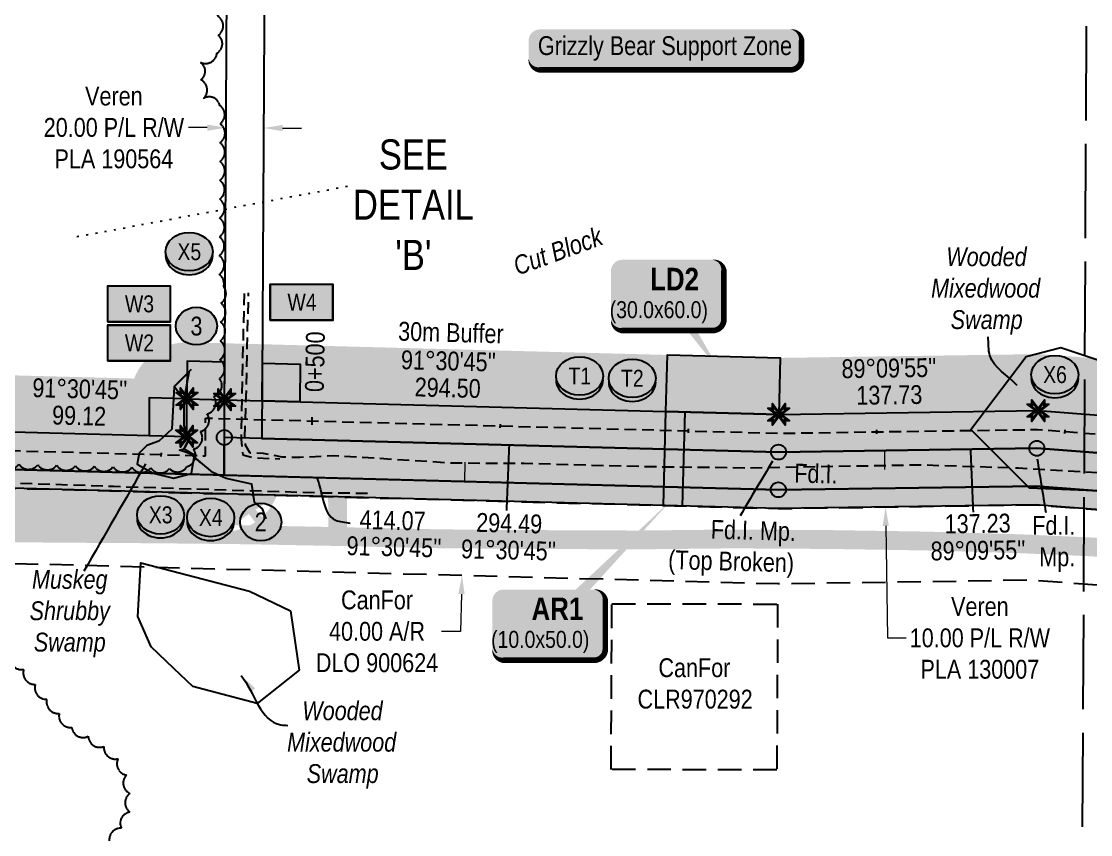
# Model space of a CAD drawing. Extents: x 473254 to 483871, y 6040471 to 6049084.
# Drawn here: x 476527 to 477095, y 6044360 to 6044792 of the extents above; entities that cross this region are included whole.
import ezdxf
from ezdxf.enums import TextEntityAlignment as Align

# ---------------------------------------------------------------- set-up
doc = ezdxf.new("R2010")
doc.units = 0
doc.header["$LTSCALE"] = 5
doc.header["$PDSIZE"] = 0.5
for name, pattern in [('0', [1, 1, 0]), ('foc-ACCESSROAD', [3.75, 2.5, -1.25]), ('foc-TIELINE', [1.875, 1.25, -0.625]), ('foc-TOPO', [1, 0.2, -0.8]), ('foc-TOPO-ephemeral', [6.25, 3.125, -0.625, 0.625, -0.625, 0.625, -0.625]), ('foc-UNSURVEYED', [12.5, 10, -2.5]), ('UG_PIPE', [1.875, 1.25, -0.625])]:
    doc.linetypes.add(name, pattern=pattern)
doc.layers.get('Defpoints').update_dxf_attribs({"color": 9})
for name, color, linetype in [('AS-PIPE-UG', 44, 'UG_PIPE'), ('AS-ROADS', 254, 'Continuous'), ('AS-WILDLIFE-BLOCK', 131, 'Continuous'), ('C-RW', 13, 'Continuous'), ('CHAINAGE', 201, 'foc-TIELINE'), ('DETAIL-T', 7, 'Continuous'), ('F-AR', 190, 'foc-ACCESSROAD'), ('F-WS', 190, 'foc-ACCESSROAD'), ('L-BD', 7, 'Continuous'), ('L-BD1', 253, 'Continuous'), ('L-MON', 1, 'Continuous'), ('L-USEC', 7, 'foc-UNSURVEYED'), ('P-BUFFER-H 30m', 51, 'Continuous'), ('P-BUFFER-T', 40, 'Continuous'), ('P-CROSSINGS', 250, 'Continuous'), ('P-ELEVATION', 7, 'Continuous'), ('P-PROPOSED', 10, 'Continuous'), ('P-PROPOSED-H', 21, 'Continuous'), ('P-TEMP-BLOCKS', 250, 'Continuous'), ('P-TEMP-H', 41, 'Continuous'), ('P-TEMP_ACCESS ROAD', 46, 'Continuous'), ('P-TEMP_LOG DECK', 46, 'Continuous'), ('P-TEMP_WORKSPACE', 46, 'Continuous'), ('P-TXT', 4, 'Continuous'), ('T-BUSH', 110, '0'), ('T-DRAW', 143, 'foc-TOPO-ephemeral'), ('T-TIE', 201, 'foc-TIELINE'), ('T-VEGETATION-CHANGE', 104, 'foc-TOPO'), ('WETLAND', 143, 'Continuous'), ('WETLAND-T', 146, 'Continuous')]:
    doc.layers.add(name, color=color, linetype=linetype)
for name, color, linetype, lineweight in [('C-RW-T', 13, 'Continuous', 9), ('CHAINAGE-T', 201, 'Continuous', 18), ('F-AR-T', 190, 'Continuous', 9), ('F-WS-T', 190, 'Continuous', 9), ('T-TEXT', 48, 'Continuous', 18)]:
    doc.layers.add(name, color=color, linetype=linetype, lineweight=lineweight)
doc.layers.add('P-100m WELL BORE BUFFER', color=7, linetype='Continuous', true_color=0xf5ffd6)
doc.styles.add('80', font='ARIALN.TTF', dxfattribs={"height": 10})
doc.styles.add('80CG', font='ARIALN.TTF', dxfattribs={"height": 10})
doc.styles.add('80L', font='ARIALN.TTF', dxfattribs={"height": 10})
doc.styles.add('80LS', font='ARIALNI.TTF', dxfattribs={"height": 10})
doc.styles.add('BOLD', font='ARIALNB.TTF')
doc.styles.add('Crossing', font='ARIALN.TTF', dxfattribs={"height": 10})
doc.styles.add('foc-LtypeFont', font='ARIALN.TTF', dxfattribs={"height": 7.35})
doc.linetypes.add('foc-TOPO-flowdirection-NOLINE', pattern='A,0,[">",foc-LtypeFont,S=0.3,R=0,X=0,Y=-0.945],-20,[">",foc-LtypeFont,S=0.3,R=0,X=0,Y=-0.945],0', length=20)
doc.dimstyles.new('Compass 5 000', dxfattribs={"dimscale": 5, "dimtxt": 9, "dimasz": 2, "dimexe": 0.2, "dimexo": 0.0625, "dimgap": 0.5, "dimtad": 0, "dimtih": 1, "dimtoh": 1, "dimzin": 0, "dimdsep": 46, "dimtxsty": '80CG', "dimcen": 0.1, "dimse1": 1, "dimse2": 1, "dimclrd": 256, "dimclrt": 256, "dimaunit": 1, "dimadec": 4, "dimazin": 0, "dimtfac": 0.06, "dimtofl": 0, "dimtmove": 0, "dimatfit": 1, "dimfxl": 0.2, "dimtolj": 1, "dimtzin": 0, "dimlwd": -1, "dimarcsym": 0})

# ---------------------------------------------------------------- blocks, each defined once
blk = doc.blocks.new('*D393')
at = {"layer": 'C-RW-T', "transparency": 16777216}
for p, q in [((476625.57, 6044735.38), (476615.57, 6044735.43)), ((476665.55, 6044735.16), (476675.55, 6044735.1))]:
    blk.add_line(p, q, dxfattribs=at)
for points in [[(476625.58, 6044737.04), (476625.56, 6044733.71), (476635.57, 6044735.32)], [(476665.56, 6044736.82), (476665.55, 6044733.49), (476655.56, 6044735.21)]]:
    blk.add_solid(points, dxfattribs=at)
at = {"layer": 'Defpoints', "color": 0, "transparency": 16777216}
for p in [(476635.54, 6044730.4), (476655.53, 6044730.29), (476655.56, 6044735.21)]:
    blk.add_point(p, dxfattribs=at)
at = {"layer": 'C-RW-T', "transparency": 16777216, "insert": (476576.03, 6044735.43), "char_height": 10, "attachment_point": 5, "style": '80CG'}
blk.add_mtext('\\A1;Veren\\P20.00 P/L R/W\\PPLA 190564', dxfattribs=at)
blk = doc.blocks.new('*D399')
at = {"layer": 'Defpoints', "color": 0, "transparency": 16777216}
for p in [(476838.51, 6044535.62), (476760.84, 6044497.83), (476837.37, 6044495.66)]:
    blk.add_point(p, dxfattribs=at)
at = {"layer": 'F-AR-T', "transparency": 16777216}
for p, q in [((476762.26, 6044547.79), (476762.54, 6044557.78)), ((476760.56, 6044487.83), (476759.99, 6044468.03)), ((476759.99, 6044468.03), (476749.99, 6044468.03))]:
    blk.add_line(p, q, dxfattribs=at)
for points in [[(476760.59, 6044547.84), (476763.93, 6044547.74), (476761.98, 6044537.79)], [(476758.89, 6044487.88), (476762.22, 6044487.79), (476760.84, 6044497.83)]]:
    blk.add_solid(points, dxfattribs=at)
at = {"layer": 'F-AR-T', "transparency": 16777216, "insert": (476715.72, 6044468.03), "char_height": 10, "width": 322.4986, "attachment_point": 5, "style": '80CG'}
blk.add_mtext('\\A1;CanFor\\P40.00 A/R\\PDLO 900624', dxfattribs=at)
blk = doc.blocks.new('*U375')
h = blk.add_hatch(color=255)
edge = h.paths.add_edge_path()
edge.add_line((-66.5, -11.5), (66.5, -11.5))
edge.add_arc((66.5, -5.5), 6, 270, 360)
edge.add_line((72.5, -5.5), (72.5, 4))
edge.add_arc((66.5, 4), 6, 0, 90)
edge.add_line((66.5, 10), (-66.5, 10))
edge.add_arc((-66.5, 4), 6, 90, 180)
edge.add_line((-72.5, 4), (-72.5, -5.5))
edge.add_arc((-66.5, -5.5), 6, 180, 270)
at = {"color": 131, "flags": 128}
blk.add_lwpolyline([(-66.5, -11.5, 3, 3, 0), (66.5, -11.5, 3, 3, 0.414214), (72.5, -5.5, 3, 3, 0), (72.5, 4, 3, 0, 0.414214), (66.5, 10, 0, 0, 0), (-66.5, 10, 0, 0, 0.414214), (-72.5, 4, 0, 0, 0), (-72.5, -5.5, 0, 3, 0.414214)], format="xyseb", close=True, dxfattribs=at)
at = {"color": 131, "style": '80'}
blk.add_attdef('ENTER_TEXT_001', (-35.99, -5), '', height=10, dxfattribs=at)
blk = doc.blocks.new('fdia')
at = {"color": 255, "const_width": 1}
blk.add_lwpolyline([(-0.5, 0, 1), (0.5, 0, 1)], format="xyb", close=True, dxfattribs=at)
blk = doc.blocks.new('Fdiaa')
blk.add_blockref('fdia', (0, 0))
blk = doc.blocks.new('fdib')
at = {"color": 1, "const_width": 1.6}
blk.add_lwpolyline([(-0.4, 0, 1), (0.4, 0, 1)], format="xyb", close=True, dxfattribs=at)
at = {"color": 1}
blk.add_circle((0, 0), 0.8, dxfattribs=at)
blk = doc.blocks.new('Fdibb')
blk.add_blockref('fdib', (0, 0))
blk = doc.blocks.new('fdicc')
for name in ['Fdibb', 'Fdiaa']:
    blk.add_blockref(name, (0, 0))
blk = doc.blocks.new('FDI')
blk.add_blockref('fdicc', (0, 0))
blk = doc.blocks.new('*U407')
at = {"true_color": 0xff8aff}
h = blk.add_hatch(color=211, dxfattribs=at)
edge = h.paths.add_edge_path()
edge.add_line((-24, -19.06), (24, -19.06))
edge.add_arc((24, -13.06), 6, 270, 360)
edge.add_line((30, -13.06), (30, 12.5))
edge.add_arc((24, 12.5), 6, 0, 90)
edge.add_line((24, 18.5), (-24, 18.5))
edge.add_arc((-24, 12.5), 6, 90, 180)
edge.add_line((-30, 12.5), (-30, -13.06))
edge.add_arc((-24, -13.06), 6, 180, 270)
at = {"color": 250, "flags": 128}
blk.add_lwpolyline([(-24, -19.06, 3, 3, 0), (24, -19.06, 3, 3, 0.414214), (30, -13.06, 3, 3, 0), (30, 12.5, 3, 0, 0.414214), (24, 18.5, 0, 0, 0), (-24, 18.5, 0, 0, 0.414214), (-30, 12.5, 0, 0, 0), (-30, -13.06, 0, 3, 0.414214)], format="xyseb", close=True, dxfattribs=at)
at = {"flags": 128}
blk.add_lwpolyline([(28.75, -41.78, 0, 7.5, 0), (0, 0, 0, 0, 0)], format="xyseb", dxfattribs=at)
at = {"color": 250}
for tag, p, height, style in [('TEMP_AREA_W1_001', (-9.21, 2.24), 12, 'BOLD'), ('ENTER_TEXT_001', (-30.66, -12.47), 9, '80')]:
    blk.add_attdef(tag, p, '', height=height, dxfattribs=dict(at, style=style))
blk = doc.blocks.new('*U419')
at = {"layer": 'P-ELEVATION'}
h = blk.add_hatch(color=111, dxfattribs=at)
h.dxf.hatch_style = 1
edge = h.paths.add_edge_path()
edge.add_ellipse((0, 0), major_axis=(-10.94, 0), ratio=0.913794, start_angle=0, end_angle=360)
at = {"layer": 'P-ELEVATION', "color": 7, "flags": 128}
blk.add_lwpolyline([(0, 0, 5, 0, 0), (-29.4, 35.16, 0, 0, 0)], format="xyseb", dxfattribs=at)
at = {"layer": 'P-ELEVATION', "color": 7}
blk.add_ellipse((0, 0), major_axis=(-10.94, 0), ratio=0.913794, dxfattribs=at)
at = {"layer": 'P-ELEVATION', "style": '80'}
blk.add_attdef('BEND', text='', height=10, dxfattribs=at).set_placement((0, 0), align=Align.MIDDLE_CENTER)
blk = doc.blocks.new('*U420')
at = {"layer": 'P-ELEVATION'}
h = blk.add_hatch(color=111, dxfattribs=at)
h.dxf.hatch_style = 1
edge = h.paths.add_edge_path()
edge.add_ellipse((0, 0), major_axis=(-10.94, 0), ratio=0.913794, start_angle=0, end_angle=360)
at = {"layer": 'P-ELEVATION', "color": 7, "flags": 128}
blk.add_lwpolyline([(0, 0, 5, 0, 0), (4.87, -48.86, 0, 0, 0)], format="xyseb", dxfattribs=at)
at = {"layer": 'P-ELEVATION', "color": 7}
blk.add_ellipse((0, 0), major_axis=(-10.94, 0), ratio=0.913794, dxfattribs=at)
at = {"layer": 'P-ELEVATION', "style": '80'}
blk.add_attdef('BEND', text='', height=10, dxfattribs=at).set_placement((0, 0), align=Align.MIDDLE_CENTER)
blk = doc.blocks.new('xing2')
h = blk.add_hatch(color=50)
h.dxf.hatch_style = 1
edge = h.paths.add_edge_path()
edge.add_ellipse((0, 0), major_axis=(-12.5, 0), ratio=0.816297, start_angle=0, end_angle=360)
h = blk.add_hatch(color=250)
h.dxf.hatch_style = 1
edge = h.paths.add_edge_path()
edge.add_ellipse((0, -2.05), major_axis=(-12.5, 0), ratio=0.816297, start_angle=0, end_angle=180)
edge.add_line((12.5, -2.05), (12.5, 0))
edge.add_ellipse((0, 0), major_axis=(-12.5, 0), ratio=0.816297, start_angle=0, end_angle=180, ccw=False)
edge.add_line((-12.5, 0), (-12.5, -2.05))
at = {"color": 250}
blk.add_ellipse((0, 0), major_axis=(-12.5, 0), ratio=0.816297, dxfattribs=at)
blk.add_ellipse((0, -2.05), major_axis=(-12.5, 0), ratio=0.816297, start_param=0, end_param=3.141593, dxfattribs=at)
at = {"color": 250, "style": 'Crossing'}
blk.add_attdef('CROSSING', text='', height=9, dxfattribs=at).set_placement((0.09, 0.02), align=Align.MIDDLE_CENTER)
at = {"color": 250, "style": 'Crossing', "flags": 1}
for tag, p in [('OWNER', (0.09, -12.49)), ('DESCRIPTION', (0.09, -25.77)), ('LOCATION', (0.09, -39.3)), ('DWG_REF', (0.09, -52.84))]:
    blk.add_attdef(tag, text='', height=9, dxfattribs=at).set_placement(p, align=Align.MIDDLE_CENTER)
blk = doc.blocks.new('*D421')
at = {"layer": 'C-RW-T', "transparency": 16777216}
for p, q in [((476985.38, 6044554.04), (476985.24, 6044564.04)), ((476985.82, 6044524.06), (476986.67, 6044464.56)), ((476986.67, 6044464.56), (476996.67, 6044464.56))]:
    blk.add_line(p, q, dxfattribs=at)
for points in [[(476987.05, 6044554.06), (476983.72, 6044554.02), (476985.53, 6044544.04)], [(476987.48, 6044524.08), (476984.15, 6044524.03), (476985.67, 6044534.05)]]:
    blk.add_solid(points, dxfattribs=at)
at = {"layer": 'Defpoints', "color": 0, "transparency": 16777216}
for p in [(477014.83, 6044544.46), (476985.67, 6044534.05), (477014.98, 6044534.48)]:
    blk.add_point(p, dxfattribs=at)
at = {"layer": 'C-RW-T', "transparency": 16777216, "insert": (477035.76, 6044464.56), "char_height": 10, "attachment_point": 5, "style": '80CG'}
blk.add_mtext('\\A1;Veren\\P10.00 P/L R/W\\PPLA 130007', dxfattribs=at)
blk = doc.blocks.new('Temp_Area_Small_Pink')
at = {"true_color": 0xff8aff}
h = blk.add_hatch(color=211, dxfattribs=at)
h.dxf.hatch_style = 1
h.paths.add_polyline_path([(-16.83, -9.44), (16.33, -9.44), (16.33, 9.05), (-16.83, 9.05)])
at = {"color": 250}
for points in [[(-17.03, -9.64), (16.53, -9.64), (16.53, 9.25), (-17.03, 9.25)], [(-16.93, -9.54), (16.43, -9.54), (16.43, 9.15), (-16.93, 9.15)]]:
    blk.add_lwpolyline(points, close=True, dxfattribs=at)
at = {"color": 250, "style": '80L'}
blk.add_attdef('TEMPORARY', text='', height=9, dxfattribs=at).set_placement((0, -0.15), align=Align.MIDDLE_CENTER)
blk = doc.blocks.new('Well_proximity')
h = blk.add_hatch(color=191)
h.dxf.hatch_style = 1
edge = h.paths.add_edge_path()
edge.add_ellipse((0, 0), major_axis=(-12.5, 0), ratio=0.816297, start_angle=0, end_angle=360)
h = blk.add_hatch(color=250)
h.dxf.hatch_style = 1
edge = h.paths.add_edge_path()
edge.add_ellipse((0, -2.05), major_axis=(-12.5, 0), ratio=0.816297, start_angle=0, end_angle=180)
edge.add_line((12.5, -2.05), (12.5, 0))
edge.add_ellipse((0, 0), major_axis=(-12.5, 0), ratio=0.816297, start_angle=0, end_angle=180, ccw=False)
edge.add_line((-12.5, 0), (-12.5, -2.05))
at = {"color": 250}
blk.add_ellipse((0, 0), major_axis=(-12.5, 0), ratio=0.816297, dxfattribs=at)
blk.add_ellipse((0, -2.05), major_axis=(-12.5, 0), ratio=0.816297, start_param=0, end_param=3.141593, dxfattribs=at)
at = {"color": 250, "style": '80L'}
blk.add_attdef('CROSSING', text='', height=9, dxfattribs=at).set_placement((0.09, 0.02), align=Align.MIDDLE_CENTER)
blk = doc.blocks.new('*U596')
at = {"true_color": 0xff8aff}
h = blk.add_hatch(color=211, dxfattribs=at)
edge = h.paths.add_edge_path()
edge.add_line((-24, -19.06), (24, -19.06))
edge.add_arc((24, -13.06), 6, 270, 360)
edge.add_line((30, -13.06), (30, 12.5))
edge.add_arc((24, 12.5), 6, 0, 90)
edge.add_line((24, 18.5), (-24, 18.5))
edge.add_arc((-24, 12.5), 6, 90, 180)
edge.add_line((-30, 12.5), (-30, -13.06))
edge.add_arc((-24, -13.06), 6, 180, 270)
at = {"flags": 128}
blk.add_lwpolyline([(65.12, 66.04, 0, 7.5, 0), (0, 0, 0, 0, 0)], format="xyseb", dxfattribs=at)
at = {"color": 250, "flags": 128}
blk.add_lwpolyline([(-24, -19.06, 3, 3, 0), (24, -19.06, 3, 3, 0.414214), (30, -13.06, 3, 3, 0), (30, 12.5, 3, 0, 0.414214), (24, 18.5, 0, 0, 0), (-24, 18.5, 0, 0, 0.414214), (-30, 12.5, 0, 0, 0), (-30, -13.06, 0, 3, 0.414214)], format="xyseb", close=True, dxfattribs=at)
at = {"color": 250}
for tag, p, height, style in [('TEMP_AREA_W1_001', (-9.21, 2.24), 12, 'BOLD'), ('ENTER_TEXT_001', (-30.66, -12.47), 9, '80')]:
    blk.add_attdef(tag, p, '', height=height, dxfattribs=dict(at, style=style))
blk = doc.blocks.new('TEMP')
h = blk.add_hatch(color=255)
h.dxf.hatch_style = 1
h.paths.add_polyline_path([(0, 0.25), (-0.67, 1.15), (-0.67, 0.67), (-1.15, 0.67), (-0.25, 0), (-1.15, -0.67), (-0.67, -0.67), (-0.67, -1.15), (0, -0.25), (0.67, -1.15), (0.67, -0.67), (1.15, -0.67), (0.25, 0), (1.15, 0.67), (0.67, 0.67), (0.67, 1.15)])
h.paths.add_polyline_path([(0.57, 0.85), (0.57, 0.57), (0.85, 0.57), (0.08, 0), (0.85, -0.57), (0.57, -0.57), (0.57, -0.85), (0, -0.08), (-0.57, -0.85), (-0.57, -0.57), (-0.85, -0.57), (-0.08, 0), (-0.85, 0.57), (-0.57, 0.57), (-0.57, 0.85), (0, 0.08)], flags=16)
h = blk.add_hatch(color=1)
h.dxf.hatch_style = 1
h.paths.add_polyline_path([(0, 0.08), (-0.57, 0.85), (-0.57, 0.57), (-0.85, 0.57), (-0.08, 0), (-0.85, -0.57), (-0.57, -0.57), (-0.57, -0.85), (0, -0.08), (0.57, -0.85), (0.57, -0.57), (0.85, -0.57), (0.08, 0), (0.85, 0.57), (0.57, 0.57), (0.57, 0.85)])
at = {"color": 1}
for p, q in [((-0.08, 0), (0.08, 0)), ((0, 0.08), (0, -0.08))]:
    blk.add_line(p, q, dxfattribs=at)
at = {"color": 255, "flags": 128}
blk.add_lwpolyline([(-0.25, 0), (-1.15, 0.67), (-0.67, 0.67), (-0.67, 1.15), (0, 0.25), (0.67, 1.15), (0.67, 0.67), (1.15, 0.67), (0.25, 0), (1.15, -0.67), (0.67, -0.67), (0.67, -1.15), (0, -0.25), (-0.67, -1.15), (-0.67, -0.67), (-1.15, -0.67)], close=True, dxfattribs=at)
at = {"color": 1, "flags": 128}
blk.add_lwpolyline([(-0.08, 0), (-0.85, 0.57), (-0.57, 0.57), (-0.57, 0.85), (0, 0.08), (0.57, 0.85), (0.57, 0.57), (0.85, 0.57), (0.08, 0), (0.85, -0.57), (0.57, -0.57), (0.57, -0.85), (0, -0.08), (-0.57, -0.85), (-0.57, -0.57), (-0.85, -0.57)], close=True, dxfattribs=at)

msp = doc.modelspace()

# ---------------------------------------------------------------- hatches: boundary and pattern name
at = {"layer": 'P-BUFFER-H 30m'}
h = msp.add_hatch(color=256, dxfattribs=at)
h.dxf.hatch_style = 1
edge = h.paths.add_edge_path()
edge.add_line((478887.761, 6044412.928), (478886.783, 6044392.941))
edge.add_arc((478856.835, 6044394.405), 29.984, 264.52484, 357.20039, ccw=False)
edge.add_line((478853.974, 6044364.558), (478480.745, 6044400.333))
edge.add_arc((478483.606, 6044430.18), 29.984, 260.00187, 264.52484, ccw=False)
edge.add_line((478478.4, 6044400.651), (478368.895, 6044419.956))
edge.add_arc((478374.101, 6044449.485), 29.984, 254.37504, 260.00187, ccw=False)
edge.add_line((478366.025, 6044420.609), (478339.841, 6044427.932))
edge.add_arc((478347.917, 6044456.808), 29.984, 248.81739, 254.37504, ccw=False)
edge.add_line((478337.082, 6044428.85), (478113.089, 6044515.653))
edge.add_line((478113.089, 6044515.653), (477878.958, 6044544.442))
edge.add_line((477878.958, 6044544.442), (477815.183, 6044546.694))
edge.add_line((477815.183, 6044546.694), (477619.424, 6044542.503))
edge.add_line((477619.424, 6044542.503), (477466.834, 6044513.085))
edge.add_arc((477461.158, 6044542.527), 29.984, 270.9734, 280.9123, ccw=False)
edge.add_line((477461.667, 6044512.547), (477411.934, 6044511.702))
edge.add_arc((477411.425, 6044541.682), 29.984, 268.17062, 270.9734, ccw=False)
edge.add_line((477410.468, 6044511.713), (477343.842, 6044513.841))
edge.add_arc((477344.799, 6044543.81), 29.984, 265.61173, 268.17062, ccw=False)
edge.add_line((477342.505, 6044513.914), (477065.108, 6044535.201))
edge.add_line((477065.108, 6044535.201), (476929.331, 6044533.224))
edge.add_arc((476928.894, 6044563.205), 29.984, 268.48711, 270.83424, ccw=False)
edge.add_line((476928.102, 6044533.231), (476662.547, 6044540.245))
edge.add_arc((476634.551, 6044550.982), 29.984, 268.48711, 339.01589, ccw=False)
edge.add_line((476633.759, 6044521.009), (476514.255, 6044524.165))
edge.add_arc((476515.047, 6044554.139), 29.984, 268.1325, 268.48711, ccw=False)
edge.add_line((476514.07, 6044524.17), (476310.912, 6044530.794))
edge.add_line((476310.912, 6044530.794), (476310.399, 6044501.348))
edge.add_arc((476280.419, 6044501.871), 29.984, 269.00038, 359.00038, ccw=False)
edge.add_line((476279.896, 6044471.891), (476259.909, 6044472.24))
edge.add_arc((476260.432, 6044502.22), 29.984, 179.00038, 269.00038, ccw=False)
edge.add_line((476230.453, 6044502.743), (476231.852, 6044582.918))
edge.add_arc((476261.831, 6044582.395), 29.984, 88.1325, 179.00038, ccw=False)
edge.add_line((476262.808, 6044612.363), (476516.521, 6044604.091))
edge.add_line((476516.521, 6044604.091), (476586.789, 6044602.235))
edge.add_arc((476614.784, 6044591.497), 29.984, 88.48711, 159.01589, ccw=False)
edge.add_line((476615.576, 6044621.471), (476929.19, 6044613.188))
edge.add_line((476929.19, 6044613.188), (477066.223, 6044615.184))
edge.add_arc((477066.66, 6044585.203), 29.984, 85.61173, 90.83424, ccw=False)
edge.add_line((477068.954, 6044615.099), (477347.51, 6044593.723))
edge.add_line((477347.51, 6044593.723), (477411.798, 6044591.669))
edge.add_line((477411.798, 6044591.669), (477455.964, 6044592.42))
edge.add_line((477455.964, 6044592.42), (477608.445, 6044621.817))
edge.add_arc((477614.121, 6044592.375), 29.984, 91.22657, 100.9123, ccw=False)
edge.add_line((477613.479, 6044622.352), (477814.889, 6044626.664))
edge.add_arc((477815.531, 6044596.687), 29.984, 87.97682, 91.22657, ccw=False)
edge.add_line((477816.59, 6044626.653), (477883.955, 6044624.273))
edge.add_arc((477882.897, 6044594.307), 29.984, 82.99011, 87.97682, ccw=False)
edge.add_line((477886.556, 6044624.067), (478129.013, 6044594.255))
edge.add_arc((478125.354, 6044564.495), 29.984, 68.81739, 82.99011, ccw=False)
edge.add_line((478136.189, 6044592.453), (478363.713, 6044504.282))
edge.add_line((478363.713, 6044504.282), (478385.196, 6044498.273))
edge.add_line((478385.196, 6044498.273), (478490.339, 6044479.737))
edge.add_line((478490.339, 6044479.737), (478860.673, 6044444.24))
edge.add_arc((478857.812, 6044414.393), 29.984, -2.79961, 84.52484, ccw=False)
at = {"layer": 'P-PROPOSED-H'}
h = msp.add_hatch(color=256, dxfattribs=at)
h.dxf.hatch_style = 1
h.paths.add_polyline_path([(478857.812, 6044414.393), (478856.835, 6044394.405), (478483.606, 6044430.18), (478374.101, 6044449.485), (478347.917, 6044456.808), (478120.448, 6044544.958), (477881.321, 6044574.361), (477815.392, 6044576.69), (477616.242, 6044572.426), (477461.158, 6044542.527), (477411.425, 6044541.682), (477344.799, 6044543.81), (477066.039, 6044565.202), (476928.894, 6044563.205), (476634.661, 6044570.976), (476634.551, 6044550.982), (476515.047, 6044554.139), (476281.464, 6044561.755), (476280.419, 6044501.871), (476260.432, 6044502.22), (476261.831, 6044582.395), (476515.637, 6044574.12), (476614.674, 6044571.504), (476614.784, 6044591.497), (476929.012, 6044583.198), (477066.66, 6044585.203), (477345.883, 6044563.775), (477411.574, 6044561.677), (477459.081, 6044562.484), (477614.121, 6044592.375), (477815.531, 6044596.687), (477882.897, 6044594.307), (478125.354, 6044564.495), (478354.235, 6044475.797), (478378.539, 6044469), (478486.299, 6044450.003)])
at = {"layer": 'P-TEMP-H'}
h = msp.add_hatch(color=256, dxfattribs=at)
h.dxf.hatch_style = 1
h.paths.add_polyline_path([(476634.877, 6044610.959), (476614.894, 6044611.487), (476614.784, 6044591.497), (476634.767, 6044590.97)])
h = msp.add_hatch(color=256, dxfattribs=at)
h.dxf.hatch_style = 1
h.paths.add_polyline_path([(476869.065, 6044584.782), (476869.856, 6044614.755), (476929.804, 6044613.172), (476929.012, 6044583.198)])
h = msp.add_hatch(color=256, dxfattribs=at)
h.dxf.hatch_style = 1
h.paths.add_polyline_path([(476654.758, 6044590.442), (476654.87, 6044610.435), (476674.857, 6044609.907), (476674.745, 6044589.914)])
h = msp.add_hatch(color=256, dxfattribs=at)
h.dxf.hatch_style = 1
h.paths.add_polyline_path([(476594.692, 6044572.032), (476614.674, 6044571.504), (476614.784, 6044591.493), (476594.802, 6044592.021)])
h = msp.add_hatch(color=256, dxfattribs=at)
h.dxf.hatch_style = 1
h.paths.add_polyline_path([(476867.75, 6044534.844), (476869.065, 6044584.782), (476879.056, 6044584.518), (476877.741, 6044534.581)])

# ---------------------------------------------------------------- linework, layer by layer
at = {"layer": 'AS-PIPE-UG', "flags": 128}
for points in [[(476645.136, 6044647.448), (476644.722, 6044628.725), (476644.088, 6044600.755), (476643.788, 6044583.69), (476643.596, 6044570.014), (476644.415, 6044561.76), (476650.09, 6044560.201), (476664.155, 6044559.679)], [(478879.778, 6044419.634), (478879.777, 6044419.234), (478878.772, 6044405.768), (478878.885, 6044395.303), (478878.38, 6044388.67), (478875.705, 6044386.681), (478870.353, 6044386.584), (478858.003, 6044387.411), (478852.312, 6044387.771), (478843.379, 6044388.131), (478830.628, 6044389.041), (478813.89, 6044390.609), (478805.447, 6044391.386), (478754.192, 6044395.682), (478736.42, 6044397.445), (478723.685, 6044398.992), (478710.37, 6044400.248), (478688.143, 6044402.59), (478657.742, 6044405.519), (478636.813, 6044407.405), (478573.355, 6044413.08), (478550.773, 6044415.231), (478482.994, 6044422.25), (478460.316, 6044425.319), (478434.41, 6044430.267), (478411.001, 6044435.027), (478379.221, 6044440.98), (478347.746, 6044449.128), (478326.739, 6044456.574), (478300.513, 6044466.056), (478267.909, 6044478.066), (478217.655, 6044495.929), (478104.25, 6044539.495), (478065.283, 6044542.651), (477996.458, 6044551.519), (477939.573, 6044558.317), (477899.988, 6044563.047), (477882.46, 6044564.828), (477862.375, 6044565.905), (477816.371, 6044566.571), (477774.977, 6044566.134), (477746.544, 6044565.688), (477714.88, 6044565.251), (477648.842, 6044564.247), (477612.062, 6044562.026), (477589.784, 6044558.091), (477556.676, 6044551.857), (477522.599, 6044544.841), (477478.366, 6044535.888), (477465.251, 6044533.88), (477454.451, 6044532.575), (477442.294, 6044532.296), (477386.714, 6044532.779), (477340.189, 6044534.072), (477287.109, 6044537.737), (477242.859, 6044541.312), (477193.336, 6044545.153), (477159.794, 6044548.088), (477106.203, 6044551.704), (477056.25, 6044554.643), (477004.705, 6044556.295), (476912.856, 6044554.731), (476860.934, 6044555.35), (476793.755, 6044557.095), (476755.867, 6044557.321), (476692.618, 6044561.25), (476674.822, 6044560.338), (476665.313, 6044560.51), (476655.505, 6044562.507), (476648.306, 6044562.655), (476645.944, 6044566.861), (476645.509, 6044570.414), (476646.391, 6044597.327), (476646.789, 6044619.025), (476647.539, 6044647.66)], [(476710.694, 6044541.22), (476700.736, 6044541.355), (476689.638, 6044541.328), (476575.792, 6044544.873), (476447.53, 6044549.3), (476379.869, 6044551.633), (476324.729, 6044552.605), (476267.385, 6044553.515), (476261.826, 6044553.913), (476258.018, 6044553.218), (476257.158, 6044547.886), (476256.938, 6044535.067), (476256.52, 6044525.184), (476256.136, 6044516.115), (476255.988, 6044511.945), (476255.958, 6044506.952), (476255.568, 6044503.403)]]:
    msp.add_lwpolyline(points, dxfattribs=at)
at = {"layer": 'AS-ROADS', "const_width": 9.995, "flags": 128}
for points in [[(476693.342, 6044570.518), (476693.746, 6044554.037), (476694.799, 6044536.711), (476694.812, 6044518.66)], [(477122.904, 6044511.255), (477092.93, 6044512.978), (477056.604, 6044514.585), (477007.224, 6044516.014), (476956.044, 6044516.801), (476904.722, 6044517.109), (476852.923, 6044516.578), (476800.694, 6044516.799), (476749.284, 6044517.182), (476697.746, 6044518.327), (476647.429, 6044519.293), (476597.171, 6044519.829), (476546.715, 6044520.138), (476496.674, 6044520.666)]]:
    msp.add_lwpolyline(points, dxfattribs=at)
at = {"layer": 'C-RW'}
for points in [[(478115.542, 6044525.421), (477879.745, 6044554.415), (477815.253, 6044556.693), (477618.363, 6044552.477), (477463.235, 6044522.57), (477411.276, 6044521.687), (477343.715, 6044523.845), (477065.418, 6044545.201), (476928.776, 6044543.212), (476634.551, 6044550.957), (476637.394, 6045067.272), (476603.554, 6045143.734)], [(476625.456, 6045143.638), (476657.407, 6045071.445), (476654.648, 6044570.425), (476928.894, 6044563.205), (477066.039, 6044565.202), (477344.799, 6044543.81), (477411.425, 6044541.682), (477461.158, 6044542.527), (477616.242, 6044572.426), (477815.392, 6044576.69), (477881.321, 6044574.361), (478120.448, 6044544.958)], [(476515.048, 6044554.172), (476928.756, 6044543.229), (477065.418, 6044545.201), (477343.715, 6044523.845), (477411.276, 6044521.687), (477463.235, 6044522.57), (477618.363, 6044552.477), (477815.253, 6044556.693), (477879.745, 6044554.415), (478115.542, 6044525.421)], [(478113.089, 6044515.653), (477878.958, 6044544.442), (477815.183, 6044546.694), (477619.424, 6044542.503), (477464.274, 6044512.591), (477411.201, 6044511.69), (477343.172, 6044513.862), (477065.108, 6044535.201), (476928.696, 6044533.232), (476514.754, 6044544.182), (476261.308, 6044552.413), (476260.349, 6044497.415), (476153.825, 6044489.906), (476037.501, 6044482.104), (476007.505, 6044472.359), (475988.37, 6044466.143), (475762.59, 6044392.801), (475668.379, 6044376.64), (475590.599, 6044376.019), (475489.675, 6044394.869), (475485.309, 6044395.685), (475459.58, 6044407.189), (475376.714, 6044444.243), (475359.805, 6044450.238)]]:
    msp.add_lwpolyline(points, dxfattribs=at)
at = {"layer": 'CHAINAGE'}
for p, q in [((476681.221, 6044577.745), (476681.327, 6044581.741)), ((476781.16, 6044576.105), (476781.213, 6044578.103)), ((476881.073, 6044573.466), (476881.125, 6044575.465)), ((476981.039, 6044572.961), (476981.01, 6044574.959)), ((477080.843, 6044573.088), (477080.996, 6044575.081)), ((476601.212, 6044560.861), (476601.264, 6044562.86))]:
    msp.add_line(p, q, dxfattribs=at)
at = {"layer": 'F-AR', "flags": 128}
for points in [[(475360.168, 6044519.044), (475400.705, 6044504.667), (475459.954, 6044478.12), (475490.043, 6044464.638), (475504.583, 6044458.123), (475596.033, 6044441.011), (475662.25, 6044441.498), (475746.6, 6044455.938), (476025.056, 6044546.381), (476143.581, 6044554.353), (476148.588, 6044554.56), (476183.806, 6044557.031), (476261.308, 6044552.413), (476514.754, 6044544.182), (476928.696, 6044533.232), (477065.108, 6044535.201), (477343.172, 6044513.862), (477411.201, 6044511.69), (477464.274, 6044512.591), (477619.424, 6044542.503), (477815.183, 6044546.694), (477878.958, 6044544.442), (478113.089, 6044515.653), (478338.439, 6044428.324), (478367.444, 6044420.212), (478479.566, 6044400.446), (478853.957, 6044364.56), (478876.251, 6044362.423), (479004.406, 6044356.061), (479139.039, 6044348.004), (479558.838, 6044337.336), (479612.179, 6044335.981), (479658.84, 6044337.358)], [(479658.613, 6044297.354), (479612.273, 6044295.987), (479558.611, 6044297.35), (479137.351, 6044308.054), (479002.25, 6044316.139), (478888.76, 6044321.062), (478850.143, 6044324.763), (478474.18, 6044360.8), (478358.568, 6044381.181), (478325.803, 6044390.345), (478103.277, 6044476.579), (477875.806, 6044504.549), (477814.905, 6044506.7), (477623.666, 6044502.606), (477468.429, 6044472.677), (477410.902, 6044471.7), (477341.004, 6044473.932), (477063.864, 6044495.2), (476928.456, 6044493.246), (476513.576, 6044504.22), (476260.01, 6044512.455), (476184.533, 6044517.017), (476151.845, 6044514.824), (476146.858, 6044514.49), (476133.208, 6044513.574), (476032.723, 6044506.833), (476002.368, 6044496.973), (475983.233, 6044490.758), (475756.223, 6044417.027), (475665.822, 6044401.547), (475592.499, 6044401.002), (475492.596, 6044419.69), (475489.812, 6044420.937), (475459.723, 6044434.418), (475385.845, 6044467.518), (475359.944, 6044476.704)]]:
    msp.add_lwpolyline(points, dxfattribs=at)
at = {"layer": 'F-WS'}
msp.add_lwpolyline([(476840.399, 6044482.757), (476928.41, 6044482.556), (476927.979, 6044394.546), (476839.968, 6044394.746), (476840.399, 6044482.757)], close=True, dxfattribs=at)
msp.add_lwpolyline([(476840.399, 6044482.757), (476928.41, 6044482.556), (476927.979, 6044394.546), (476839.968, 6044394.746), (476840.399, 6044482.757)], close=True, dxfattribs=at)
at = {"layer": 'L-USEC'}
msp.add_line((477093.458, 6045039.261), (477089.516, 6044235.225), dxfattribs=at)
at = {"layer": 'P-PROPOSED', "flags": 128}
for points in [[(476515.637, 6044574.12), (476614.674, 6044571.504), (476614.784, 6044591.497), (476929.012, 6044583.198), (477066.66, 6044585.203), (477345.883, 6044563.775), (477411.574, 6044561.677), (477459.081, 6044562.484), (477614.121, 6044592.375), (477815.531, 6044596.687), (477882.897, 6044594.307), (478125.354, 6044564.495)], [(478120.448, 6044544.958), (477881.321, 6044574.361), (477815.392, 6044576.69), (477616.242, 6044572.426), (477461.158, 6044542.527), (477411.425, 6044541.682), (477344.799, 6044543.81), (477066.039, 6044565.202), (476928.894, 6044563.205), (476634.661, 6044570.976), (476634.551, 6044550.982), (476515.047, 6044554.139)]]:
    msp.add_lwpolyline(points, dxfattribs=at)
at = {"layer": 'P-TEMP_ACCESS ROAD'}
msp.add_lwpolyline([(476867.75, 6044534.844), (476869.065, 6044584.782), (476879.056, 6044584.518), (476877.741, 6044534.581)], close=True, dxfattribs=at)
at = {"layer": 'P-TEMP_LOG DECK'}
msp.add_lwpolyline([(476869.065, 6044584.782), (476869.856, 6044614.755), (476929.804, 6044613.172), (476929.012, 6044583.198)], close=True, dxfattribs=at)
at = {"layer": 'P-TEMP_WORKSPACE'}
for points in [[(476634.877, 6044610.959), (476614.894, 6044611.487), (476614.784, 6044591.497), (476634.767, 6044590.97)], [(476654.758, 6044590.442), (476654.87, 6044610.435), (476674.857, 6044609.907), (476674.745, 6044589.914)], [(476594.692, 6044572.032), (476614.674, 6044571.504), (476614.784, 6044591.493), (476594.802, 6044592.021)]]:
    msp.add_lwpolyline(points, close=True, dxfattribs=at)
at = {"layer": 'T-BUSH', "flags": 128}
for points in [[(476211.866, 6044555.888, 0.5205671), (476218.12, 6044555.83, 0.5205671), (476228.115, 6044555.738, 0.5205671), (476237.387, 6044558.996, 0.5205671), (476246.458, 6044563.194, 0.5205671), (476255.984, 6044565.108, 0.5205671), (476265.958, 6044564.453, 0.5205671), (476275.931, 6044563.797, 0.5205671), (476285.904, 6044563.142, 0.5205671), (476295.877, 6044562.487, 0.5205671), (476305.851, 6044561.832, 0.5205671), (476315.824, 6044561.176, 0.5205671), (476325.797, 6044560.521, 0.5205671), (476335.789, 6044560.339, 0.5205671), (476345.783, 6044560.205, 0.5205671), (476355.777, 6044560.071, 0.5205671), (476365.771, 6044559.937, 0.5205671), (476375.765, 6044559.803, 0.5205671), (476385.758, 6044559.669, 0.5205671), (476395.752, 6044559.535, 0.5205671), (476405.746, 6044559.402, 0.5205671), (476415.74, 6044559.268, 0.5205671), (476425.734, 6044559.134, 0.5205671), (476435.728, 6044559, 0.5205671), (476445.721, 6044558.866, 0.5205671), (476455.713, 6044558.606, 0.5205671), (476465.704, 6044558.347, 0.5205671), (476475.696, 6044558.087, 0.5205671), (476485.687, 6044557.827, 0.5205671), (476495.678, 6044557.567, 0.5205671), (476505.67, 6044557.308, 0.5205671), (476515.661, 6044557.046, 0.5205671), (476525.652, 6044556.772, 0.5205671), (476535.643, 6044556.497, 0.5205671), (476545.634, 6044556.223, 0.5205671), (476555.625, 6044555.948, 0.5205671), (476565.616, 6044555.674, 0.5205671), (476575.607, 6044555.399, 0.5205671), (476585.598, 6044555.125, 0.5205671), (476595.589, 6044554.85, 0.5205671), (476605.58, 6044554.576, 0.5205671), (476614.771, 6044555.5, 0.5205671), (476618.361, 6044564.828, 0.5205671), (476621.951, 6044574.156, 0.5205671), (476625.541, 6044583.484, 0.5205671), (476629.13, 6044592.812, 0.5205671), (476632.108, 6044602.259, 0.5205671), (476632.299, 6044612.252, 0.5205671), (476632.489, 6044622.245, 0.5205671), (476632.679, 6044632.238, 0.5205671), (476632.869, 6044642.231, 0.4300272), (476634.339, 6044650.964, 0.3105093), (476631.96, 6044657.453, 0.5205671), (476632.023, 6044667.448, 0.5205671), (476632.087, 6044677.442, 0.5205671), (476632.15, 6044687.437, 0.5205671), (476632.214, 6044697.431, 0.5205671), (476632.278, 6044707.426, 0.5205671), (476632.341, 6044717.42, 0.5205671), (476632.405, 6044727.415, 0.5205671), (476632.469, 6044737.409, 0.5205671), (476632.229, 6044747.178, 0.5205671), (476623.685, 6044750.908, 0.5205671), (476622.181, 6044760.79, 0.5205671), (476622.038, 6044770.008, 0.5205671), (476630.745, 6044774.917, 0.5205671), (476631.528, 6044784.398, 0.5205671), (476631.424, 6044794.392, 0.5205671), (476623.22, 6044797.301, 0.5205671), (476622.953, 6044807.292, 0.5205671), (476622.217, 6044816.823, 0.5205671), (476612.232, 6044817.263, 0.5205671), (476602.919, 6044818.344, 0.5205671), (476602.966, 6044828.339, 0.5205671), (476603.013, 6044838.333, 0.5205671), (476603.059, 6044848.328, 0.5205671), (476603.106, 6044858.323, 0.5205671), (476603.153, 6044868.317, 0.5205671), (476603.199, 6044878.312, 0.5205671), (476607.312, 6044883.792, 0.5205671), (476617.256, 6044882.794, 0.5205671), (476627.201, 6044881.797, 0.5205671), (476633.12, 6044887.792, 0.5205671), (476633.15, 6044897.787, 0.5205671), (476633.18, 6044907.781, 0.5205671), (476633.21, 6044917.776, 0.5205671), (476633.24, 6044927.771, 0.5205671), (476633.27, 6044937.765, 0.5205671), (476633.3, 6044947.76, 0.5205671), (476633.329, 6044957.755, 0.5205671), (476633.359, 6044967.749, 0.5205671), (476633.389, 6044977.744, 0.5205671), (476633.419, 6044987.739, 0.5205671), (476633.449, 6044997.734, 0.5205671), (476633.479, 6045007.728, 0.5205671), (476633.509, 6045017.723, 0.5205671), (476633.539, 6045027.718, 0.5205671), (476628.668, 6045034.677, 0.5205671), (476626.119, 6045044.341, 0.5205671), (476623.569, 6045054.005, 0.5205671), (476623.143, 6045063.979, 0.5205671), (476622.83, 6045073.969, 0.5205671), (476622.517, 6045083.958, 0.5205671), (476618.541, 6045088.534, 0.5205671), (476612.042, 6045091.879, 0.5205671), (476608.019, 6045101.029, 0.5205671), (476604.819, 6045109.913, 0.5205671), (476612.043, 6045115.429, 0.5205671), (476607.932, 6045124.539, 0.5205671), (476603.82, 6045133.649, 0.5205671), (476599.709, 6045142.759, 0.0450472), (476600.182, 6045143.749, 0.0450472)], [(476297.956, 6044525.966, 0.5205671), (476307.601, 6044523.347, 0.5205671), (476317.247, 6044520.729, 0.5205671), (476326.893, 6044518.111, 0.5205671), (476336.538, 6044515.492, 0.5205671), (476346.184, 6044512.874, 0.5205671), (476355.302, 6044508.809, 0.5205671), (476364.359, 6044504.584, 0.5205671), (476373.036, 6044499.726, 0.5205671), (476380.966, 6044493.643, 0.5205671), (476388.897, 6044487.56, 0.5205671), (476396.828, 6044481.478, 0.5205671), (476404.774, 6044475.415, 0.5205671), (476412.72, 6044469.353, 0.5205671), (476420.665, 6044463.29, 0.5205671), (476427.255, 6044456.038, 0.5205671), (476432.3, 6044447.738, 0.5205671), (476442.267, 6044448.481, 0.5205671), (476451.587, 6044450.884, 0.5205671), (476459.427, 6044457.083, 0.5205671), (476467.385, 6044463.115, 0.5205671), (476475.862, 6044468.41, 0.5205671), (476485.466, 6044470.129, 0.5205671), (476495.363, 6044469.892, 0.5205671), (476504.358, 6044465.534, 0.5205671), (476513.108, 6044460.772, 0.5205671), (476521.106, 6044454.777, 0.5205671), (476528.185, 6044447.845, 0.5205671), (476534.281, 6044439.925, 0.5205671), (476540.417, 6044432.038, 0.5205671), (476547.044, 6044424.556, 0.5205671), (476553.67, 6044417.073, 0.5205671), (476562.413, 6044412.375, 0.5205671), (476570.743, 6044406.99, 0.5205671), (476578.333, 6044400.488, 0.5205671), (476582.68, 6044391.853, 0.5205671), (476584.54, 6044382.11, 0.5205671), (476584.54, 6044372.116, 0.5205671), (476580.032, 6044363.615, 0.5205671), (476573.813, 6044355.791, 0.5205671), (476567.593, 6044347.968, 0.5205671), (476561.481, 6044340.06, 0.5205671), (476555.395, 6044332.132, 0.5205671), (476551.171, 6044323.487, 0.5205671), (476551.481, 6044313.654, 0.5205671), (476554.551, 6044304.142, 0.5205671), (476557.621, 6044294.631, 0.5205671), (476561.467, 6044285.534, 0.5205671), (476567.668, 6044277.695, 0.5205671), (476573.869, 6044269.857, 0.5205671), (476582.284, 6044264.957, 0.5205671), (476591.529, 6044261.16, 0.5205671), (476600.775, 6044257.363, 0.5205671), (476610.02, 6044253.565, 0.5205671), (476618.191, 6044247.827, 0.5205671), (476626.303, 6044241.988, 0.5205671), (476634.414, 6044236.149, 0.5205671), (476642.735, 6044230.631, 0.5205671), (476651.364, 6044225.589, 0.5205671), (476659.993, 6044220.546, 0.5205671), (476668.623, 6044215.503, 0.5205671), (476677.252, 6044210.46, 0.5205671), (476685.881, 6044205.417, 0.5205671), (476694.511, 6044200.375, 0.5205671), (476703.14, 6044195.332, 0.5205671), (476711.769, 6044190.289, 0.5205671), (476717.81, 6044182.894, 0.5205671), (476721.657, 6044173.669, 0.5205671), (476725.522, 6044164.458, 0.5205671), (476733.429, 6044158.345, 0.5205671), (476741.336, 6044152.231, 0.5205671), (476749.243, 6044146.118, 0.5205671), (476758.13, 6044141.603, 0.094872), (476758.934, 6044139.454, 0.094872)]]:
    msp.add_lwpolyline(points, format="xyb", dxfattribs=at)
at = {"layer": 'T-DRAW', "linetype": 'foc-TOPO-flowdirection-NOLINE', "flags": 128}
msp.add_lwpolyline([(476656.881, 6044527.769), (476654.881, 6044533.012), (476650.646, 6044536.622), (476649.245, 6044546.14), (476635.61, 6044549.162), (476628.594, 6044552.292), (476616.749, 6044562.225), (476610.89, 6044564.177), (476613.342, 6044564.968), (476615.456, 6044569.285), (476613.376, 6044565.066), (476615.87, 6044569.336), (476613.327, 6044577.28), (476613.339, 6044590.969), (476608.075, 6044597.969), (476617.23, 6044607.248)], dxfattribs=at)
at = {"layer": 'T-DRAW', "flags": 128}
msp.add_lwpolyline([(476656.881, 6044527.769), (476654.881, 6044533.012), (476650.646, 6044536.622), (476649.245, 6044546.14), (476635.61, 6044549.162), (476628.594, 6044552.292), (476616.749, 6044562.225), (476610.89, 6044564.177), (476613.342, 6044564.968), (476615.456, 6044569.285), (476613.376, 6044565.066), (476615.87, 6044569.336), (476613.327, 6044577.28), (476613.339, 6044590.969), (476608.075, 6044597.969), (476615.988, 6044605.678)], dxfattribs=at)
at = {"layer": 'T-TIE', "flags": 128}
msp.add_lwpolyline([(476270.426, 6044502.045), (476271.648, 6044572.075), (476515.342, 6044564.129), (476624.613, 6044561.243), (476624.723, 6044581.237), (476928.953, 6044573.202), (477066.349, 6044575.202), (477345.341, 6044553.793), (477411.5, 6044551.679), (477460.119, 6044552.506), (477615.181, 6044582.4), (477815.462, 6044586.689), (477882.109, 6044584.334), (478122.901, 6044554.726), (478351.076, 6044466.303), (478376.32, 6044459.243), (478484.953, 6044440.091), (478857.324, 6044404.399)], dxfattribs=at)
at = {"layer": 'T-VEGETATION-CHANGE', "flags": 128}
msp.add_lwpolyline([(476556.444, 6044677.54), (476767.78, 6044716.941)], dxfattribs=at)
at = {"layer": 'WETLAND'}
for points in [[(477189.341, 6044593.296), (477211.686, 6044591.025), (477233.935, 6044603.87), (477291.647, 6044627.746), (477314.811, 6044620.375), (477326.483, 6044599.931), (477345.169, 6044597.074), (477392.773, 6044629.661), (477401.775, 6044629.271), (477436.191, 6044586.257), (477461.831, 6044589.239), (477475.095, 6044529.331), (477380.855, 6044519.847), (477319.932, 6044525.015), (477225.787, 6044534.552), (477169.961, 6044539.697), (477062.049, 6044543.999), (477030.884, 6044575.199), (477060.298, 6044613.92), (477078.718, 6044618.686), (477134.804, 6044600.02), (477153.927, 6044618.308), (477177.546, 6044595.033)], [(476613.342, 6044564.968), (476615.456, 6044569.285), (476613.376, 6044565.066), (476615.87, 6044569.336), (476613.327, 6044577.28), (476613.339, 6044590.969), (476615.988, 6044605.678), (476608.075, 6044597.969), (476606.852, 6044575.324), (476599.921, 6044568.947), (476593.531, 6044566.65), (476589.434, 6044562.664), (476588.434, 6044556.764), (476596.902, 6044552.031), (476607.614, 6044549.439), (476617.258, 6044551.775), (476618.8, 6044561.631), (476613.235, 6044564.958)]]:
    msp.add_lwpolyline(points, dxfattribs=at)
msp.add_lwpolyline([(476669.8, 6044479.009), (476673.286, 6044454.758), (476674.332, 6044447.48), (476652.051, 6044429.712), (476617.959, 6044438.828), (476607.869, 6044448.413), (476595.878, 6044459.804), (476588.707, 6044476.02), (476590.365, 6044504.396), (476648.09, 6044489.339), (476669.8, 6044479.009)], close=True, dxfattribs=at)

# ---------------------------------------------------------------- block references
at = {"layer": 'AS-WILDLIFE-BLOCK'}
ref = msp.add_blockref('*U375', (476868.664, 6044777.523), dxfattribs=dict(at, xscale=0.999473000000011, yscale=0.999473000000011, zscale=0.999473000000011))
ref.add_attrib('ENTER_TEXT_001', 'Grizzly Bear Support Zone', (476801.135, 6044773.906), dxfattribs={"layer": '0', "color": 131, "height": 9.99473, "style": '80'})
at = {"layer": 'L-MON'}
for name, p, xscale, yscale, zscale in [('TEMP', (476614.784, 6044591.497), 4.997373850000026, 4.997373850000026, 4.997373850000026), ('TEMP', (476634.771, 6044590.97), 4.997373850000026, 4.997373850000026, 4.997373850000026), ('TEMP', (476929.012, 6044583.198), 4.997373850000026, 4.997373850000026, 4.997373850000026), ('TEMP', (477066.66, 6044585.203), 4.997373850000026, 4.997373850000026, 4.997373850000026), ('TEMP', (476614.674, 6044571.504), 4.997373850000026, 4.997373850000026, 4.997373850000026), ('FDI', (476634.661, 6044570.951), 5.000000000000053, 5.000000000000053, 5.000000000000053), ('FDI', (476928.894, 6044563.205), 5.000000000000053, 5.000000000000053, 5.000000000000053), ('FDI', (477066.039, 6044565.202), 5.000000000000053, 5.000000000000053, 5.000000000000053), ('FDI', (476928.756, 6044543.229), 5.000000000000053, 5.000000000000053, 5.000000000000053)]:
    msp.add_blockref(name, p, dxfattribs=dict(at, xscale=xscale, yscale=yscale, zscale=zscale))
at = {"layer": 'P-100m WELL BORE BUFFER', "xscale": 0.99947477, "yscale": 0.99947477, "zscale": 0.99947477}
for p, values in [((476589.622, 6044642.028), {'TEMPORARY': 'W3'}), ((476675.904, 6044642.914), {'TEMPORARY': 'W4'}), ((476589.609, 6044621.299), {'TEMPORARY': 'W2'})]:
    msp.add_blockref('Temp_Area_Small_Pink', p, dxfattribs=at).add_auto_attribs(values)
at = {"layer": 'P-CROSSINGS', "xscale": 0.9994814500000084, "yscale": 0.9994814500000084, "zscale": 0.9994814500000084}
for p, values in [((476615.989, 6044669.554), {'CROSSING': 'X5'}), ((477075.571, 6044604.313), {'CROSSING': 'X6'}), ((476600.8, 6044529.876), {'CROSSING': 'X3'}), ((476627.388, 6044528.508), {'CROSSING': 'X4'})]:
    msp.add_blockref('xing2', p, dxfattribs=at).add_auto_attribs(values)
at = {"layer": 'P-CROSSINGS', "linetype": 'Continuous', "xscale": 0.998430262056962, "yscale": 0.998430262056962, "zscale": 0.998430262056962}
for p, values in [((476823.276, 6044603.58), {'CROSSING': 'T1'}), ((476851.195, 6044602.357), {'CROSSING': 'T2'})]:
    msp.add_blockref('Well_proximity', p, dxfattribs=at).add_auto_attribs(values)
at = {"layer": 'P-TEMP-BLOCKS', "xscale": 0.99947477, "yscale": 0.99947477, "zscale": 0.99947477}
for name, p, values in [('*U407', (476869.906, 6044646.76), {'TEMP_AREA_W1_001': 'LD2', 'ENTER_TEXT_001': '(30.0x60.0)'}), ('*U596', (476806.947, 6044471.785), {'TEMP_AREA_W1_001': 'AR1', 'ENTER_TEXT_001': '(10.0x50.0)'})]:
    msp.add_blockref(name, p, dxfattribs=at).add_auto_attribs(values)
at = {"layer": 'P-TXT', "color": 2, "xscale": 0.99947477, "yscale": 0.99947477, "zscale": 0.99947477}
for name, p, values in [('*U420', (476619.855, 6044630.071), {'BEND': '3'}), ('*U419', (476653.996, 6044526.098), {'BEND': '2'})]:
    msp.add_blockref(name, p, dxfattribs=at).add_auto_attribs(values)

# ---------------------------------------------------------------- texts
at = {"layer": 'CHAINAGE-T', "linetype": 'Continuous', "style": '80L'}
msp.add_text('0+500', height=9.9947, rotation=88.90974, dxfattribs=at).set_placement((476682.749, 6044611.165), align=Align.MIDDLE_CENTER)
at = {"layer": 'F-WS-T', "insert": (476853.691, 6044453.776), "char_height": 10, "attachment_point": 1, "style": '80L'}
msp.add_mtext_dynamic_manual_height_columns('\\pi11.43131;CanFor\\P\\pi0.34332;CLR970292', width=60.66617, gutter_width=50, heights=[0], dxfattribs=at)
at = {"layer": 'L-BD', "style": '80L'}
for s, rotation, p in [('414.07', 358.4848, (476724.021, 6044527.003)), ('294.49', 358.492, (476785.908, 6044525.473)), ('137.23', 0.8342, (477034.576, 6044525.308)), ("91°30'45''", 358.4848, (476724.723, 6044512.919)), ("91°30'45''", 358.492, (476785.534, 6044511.235)), ("89°09'55''", 0.8342, (477034.783, 6044511.067))]:
    msp.add_text(s, height=9.9947, rotation=rotation, dxfattribs=at).set_placement(p, align=Align.MIDDLE)
at = {"layer": 'L-BD1', "style": '80L'}
for s, rotation, p in [("91°30'45''", 358.4871, (476753.632, 6044611.576)), ("89°09'55''", 0.8342, (476987.496, 6044607.79)), ("91°30'45''", 358.4871, (476557.95, 6044596.748)), ('294.50', 358.4871, (476753.256, 6044597.339)), ('137.73', 0.8342, (476987.703, 6044593.549)), ('99.12', 358.4871, (476557.574, 6044582.51))]:
    msp.add_text(s, height=9.9947, rotation=rotation, dxfattribs=at).set_placement(p, align=Align.MIDDLE)
at = {"layer": 'L-MON', "insert": (476936.316, 6044557.119), "char_height": 9.99475, "attachment_point": 1, "rotation": 358.49198, "style": '80L', "bg_fill": 1, "box_fill_scale": 1.1, "bg_fill_color": 51, "bg_fill_transparency": 0}
msp.add_mtext_dynamic_manual_height_columns('\\pi1.06124;Fd.I. ', width=22.03249, gutter_width=49.974, heights=[0], dxfattribs=at)
at = {"layer": 'L-MON', "insert": (476870.113, 6044527.825), "char_height": 9.99475, "attachment_point": 1, "rotation": 358.49198, "style": '80L'}
msp.add_mtext_dynamic_manual_height_columns('\\pi22.97333;Fd.I. Mp.\\P\\pi0.78854;(Top Broken)', width=66.218, gutter_width=49.974, heights=[0], dxfattribs=at)
at = {"layer": 'L-MON', "insert": (477062.52, 6044529.312), "char_height": 9.99475, "attachment_point": 1, "style": '80L'}
msp.add_mtext_dynamic_manual_height_columns('\\pi1.06124;Fd.I. \\P\\pi4.77689;Mp.', width=22.03249, gutter_width=49.974, heights=[0], dxfattribs=at)
at = {"layer": 'P-BUFFER-T', "insert": (476726.836, 6044632.391), "char_height": 9.99475, "attachment_point": 1, "rotation": 358.49198, "style": '80L'}
msp.add_mtext_dynamic_manual_height_columns('\\pi0.27837;30m Buffer', width=56.26416, gutter_width=49.974, heights=[0], dxfattribs=at)
at = {"layer": 'T-TEXT', "insert": (476809.985, 6044674.608), "char_height": 9.9947, "width": 49.70553, "attachment_point": 2, "rotation": 20, "style": '80LS'}
msp.add_mtext('Cut Block', dxfattribs=at)
at = {"layer": 'T-TEXT', "insert": (476552.611, 6044500.656), "char_height": 9.98948, "width": 42.06412, "attachment_point": 2, "style": '80LS'}
msp.add_mtext('Muskeg\\P{\\C146;Shrubby Swamp}', dxfattribs=at)
at = {"layer": 'WETLAND-T', "insert": (477009.556, 6044671.875), "char_height": 10, "width": 58.59932, "attachment_point": 1, "style": '80L'}
msp.add_mtext('\\pi8.40266;{\\fArial Narrow|b0|i1|c0|p34;Wooded \\P\\pi0.32626;Mixedwood\\P\\pi10.73213;Swamp}', dxfattribs=at)
at = {"layer": 'WETLAND-T', "insert": (476676.64, 6044430.939), "char_height": 9.99989, "attachment_point": 1, "style": '80L'}
msp.add_mtext_dynamic_manual_height_columns('\\pi-0.5768;{\\fArial Narrow|b0|i1|c0|p34;Wooded \\P\\pi-8.6531;Mixedwood \\P\\pi1.75264;Swamp}', width=40.63992, gutter_width=49.947, heights=[0], dxfattribs=at)

# ---------------------------------------------------------------- dimensions: what is measured, and where the dimension line sits
at = {"layer": 'C-RW-T'}
for base, p1, p2, angle, text, picture, middle in [((476655.555, 6044735.212), (476635.539, 6044730.4), (476655.528, 6044730.291), 359.68663, 'Veren\\P20.00 P/L R/W\\PPLA 190564', '*D393', (476576.027, 6044735.431)), ((476985.672, 6044534.055), (477014.831, 6044544.465), (477014.976, 6044534.478), 270.82685, 'Veren\\P10.00 P/L R/W\\PPLA 130007', '*D421', (477035.76, 6044464.556))]:
    dim = msp.add_linear_dim(base=base, p1=p1, p2=p2, angle=angle, text=text, dimstyle='Compass 5 000', dxfattribs=at)
    dim.commit()
    dim.dimension.update_dxf_attribs({"geometry": picture, "text_midpoint": middle, "dimtype": 161})
at = {"layer": 'F-AR-T'}
dim = msp.add_linear_dim(base=(476760.841, 6044497.829), p1=(476838.505, 6044535.618), p2=(476837.37, 6044495.655), angle=268.37262, text='CanFor\\P40.00 A/R\\PDLO 900624', dimstyle='Compass 5 000', dxfattribs=at)
dim.commit()
dim.dimension.update_dxf_attribs({"geometry": '*D399', "text_midpoint": (476715.724, 6044468.032), "dimtype": 161})

# ---------------------------------------------------------------- leaders
at = {"layer": 'L-BD', "path_type": 1}
for points in [[(476785.866, 6044566.97), (476784.385, 6044532.245)], [(477030.739, 6044564.688), (477032.119, 6044531.317)], [(476683.717, 6044549.663), (476693.657, 6044527.113), (476701.439, 6044525.518)]]:
    msp.add_leader(points, dimstyle='Compass 5 000', override={"dimgap": 0.5, "dimtad": 0}, dxfattribs=at)
at = {"layer": 'L-MON', "path_type": 1}
for points in [[(476925.7, 6044558.388), (476908.423, 6044529.401)], [(477066.166, 6044559.686), (477070.739, 6044531.193)]]:
    msp.add_leader(points, dimstyle='Compass 5 000', override={"dimgap": 0.5, "dimtad": 0}, dxfattribs=at)
at = {"layer": 'T-TEXT', "path_type": 1}
msp.add_leader([(476592.895, 6044556.943), (476560.073, 6044499.972)], dimstyle='Compass 5 000', override={"dimgap": 0.5, "dimtad": 0}, dxfattribs=at)
at = {"layer": 'WETLAND-T', "path_type": 1}
for points in [[(477055.551, 6044598.596), (477041.121, 6044614.394), (477040.091, 6044624.353)], [(476643.579, 6044444.605), (476664.594, 6044418.45), (476668.289, 6044418.142)]]:
    msp.add_leader(points, dimstyle='Compass 5 000', override={"dimgap": 0.5, "dimtad": 0}, dxfattribs=at)

# ---------------------------------------------------------------- next in the draw order: texts
at = {"layer": 'DETAIL-T', "color": 3, "insert": (476735.026, 6044694.508), "char_height": 15.9916, "width": 63.6027, "attachment_point": 5, "style": '80CG', "bg_fill": 3, "box_fill_scale": 1.1, "bg_fill_color": 256, "bg_fill_transparency": 0}
msp.add_mtext("SEE\\PDETAIL\\P'B'", dxfattribs=at)

doc.saveas('drawing.dxf')
